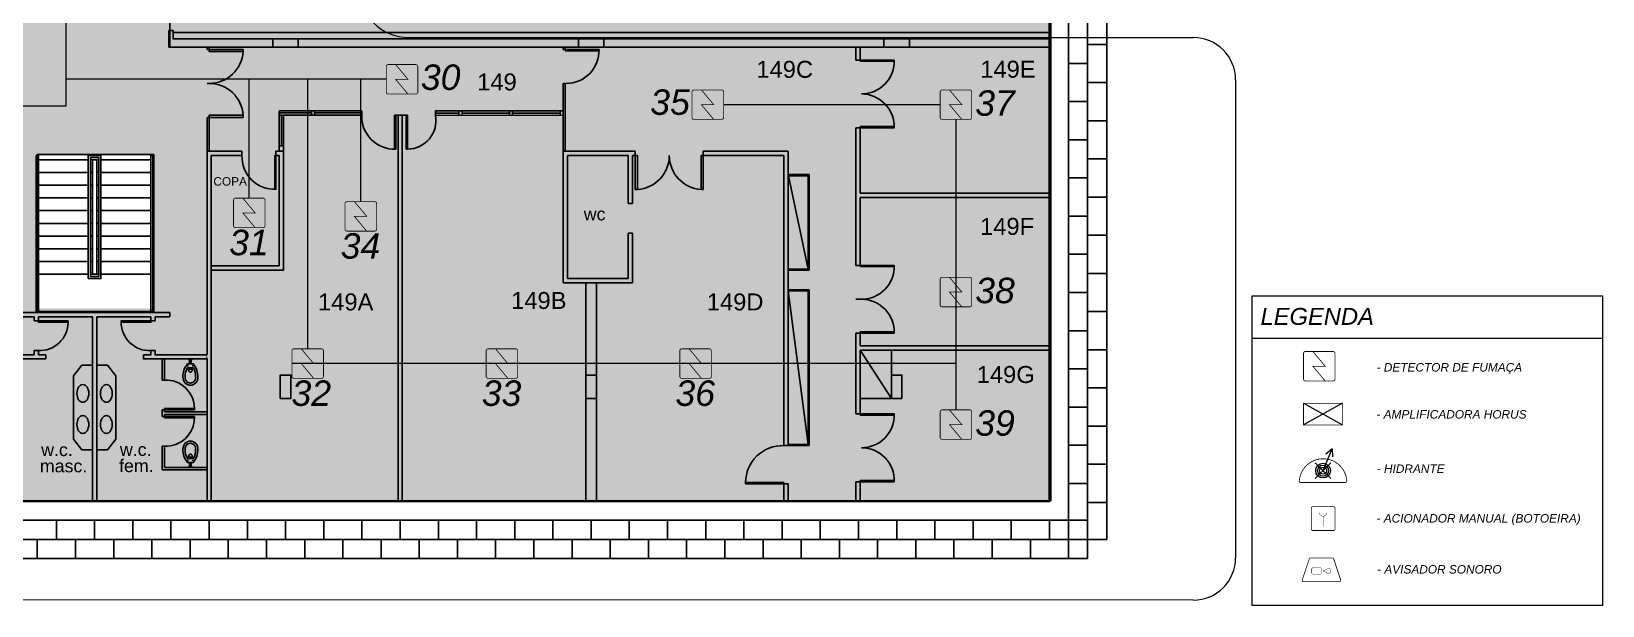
# Model space of a CAD drawing. Header units: metres. Extents: x -331 to 2982, y 362 to 2539.
# Drawn here: x 846.32 to 883.34, y 1550.06 to 1563.6 of the extents above; entities that cross this region are included whole.
import ezdxf
from ezdxf.enums import TextEntityAlignment as Align

# ---------------------------------------------------------------- set-up
doc = ezdxf.new("R2010")
doc.units = ezdxf.units.M
doc.layers.get('0').update_dxf_attribs({"color": 251})
doc.layers.add('_corredores', color=251, linetype='Continuous', plot=False)
doc.layers.add('_salas', color=251, linetype='Continuous', plot=False)
for name, color, linetype in [('ALV', 251, 'Continuous'), ('CX', 251, 'Continuous'), ('Det', 251, 'Continuous'), ('DET. FUMAÇA', 1, 'Continuous'), ('Div', 251, 'Continuous'), ('Est', 251, 'Continuous'), ('Mob', 251, 'Continuous'), ('Pis', 251, 'Continuous'), ('SALAS NOVAS', 7, 'Continuous'), ('Texto_Salas', 251, 'Continuous'), ('vid', 251, 'Continuous'), ('vis', 251, 'Continuous'), ('Zlixo04', 251, 'Continuous')]:
    doc.layers.add(name, color=color, linetype=linetype)
doc.layers.add('EL-PONTOS', color=251, linetype='Continuous', lineweight=30)
doc.styles.add('DESTAQUE', font='arial.ttf', dxfattribs={"height": 0.4})
doc.styles.get("Standard").update_dxf_attribs({"font": 'arial.ttf', "height": 0.3})
doc.styles.add('X3G_ENTITY_1416A8AB', font='arial.ttf', dxfattribs={"height": 0.6})
doc.styles.add('X3G_ENTITY_1416A8B5', font='arial.ttf', dxfattribs={"height": 0.6})
doc.styles.add('X3G_ENTITY_1416A8BF', font='arial.ttf', dxfattribs={"height": 0.6})
doc.styles.add('X3G_ENTITY_1416A8C9', font='arial.ttf', dxfattribs={"height": 0.6})
doc.styles.add('X3G_ENTITY_1416A8D3', font='arial.ttf', dxfattribs={"height": 0.6})
doc.styles.add('X3G_ENTITY_1416A8DD', font='arial.ttf', dxfattribs={"height": 0.6})
doc.styles.add('X3G_ENTITY_1416A8E7', font='arial.ttf', dxfattribs={"height": 0.6})
doc.styles.add('X3G_ENTITY_1416A8F1', font='arial.ttf', dxfattribs={"height": 0.6})
doc.styles.add('X3G_ENTITY_1416A8FB', font='arial.ttf', dxfattribs={"height": 0.6})
doc.styles.add('X3G_ENTITY_1416A905', font='arial.ttf', dxfattribs={"height": 0.6})
doc.styles.add('X3G_ENTITY_1421514A', font='arial.ttf', dxfattribs={"height": 0.2})

# ---------------------------------------------------------------- blocks, each defined once
blk = doc.blocks.new('Detector de fumaça')
at = {"layer": 'DET. FUMAÇA', "linetype": 'Continuous', "lineweight": 15, "const_width": 0.0187}
blk.add_lwpolyline([(774.599, 539.816), (775.249, 539.816, -0.414214), (775.296, 539.769), (775.296, 539.167, -0.414214), (775.249, 539.12), (774.599, 539.12, -0.414214), (774.553, 539.167), (774.553, 539.769, -0.414214)], format="xyb", close=True, dxfattribs=at)
blk.add_lwpolyline([(774.773, 539.816), (775.064, 539.468), (774.773, 539.468), (775.064, 539.12)], dxfattribs=at)
blk = doc.blocks.new('VASO')
at = {"layer": 'Mob'}
for p, q in [((302.351, 172.465), (302.38, 172.465)), ((302.351, 172.383), (302.38, 172.383)), ((302.38, 172.465), (302.38, 172.383)), ((302.411, 172.354), (302.411, 172.494)), ((302.499, 172.354), (302.499, 172.494)), ((302.599, 172.444), (302.499, 172.444)), ((302.599, 172.404), (302.499, 172.404)), ((302.599, 172.444), (302.599, 172.455)), ((302.599, 172.404), (302.599, 172.444)), ((302.599, 172.404), (302.599, 172.393)), ((302.619, 172.464), (302.609, 172.464)), ((302.619, 172.383), (302.609, 172.383)), ((302.619, 172.424), (302.619, 172.464)), ((302.619, 172.424), (302.619, 172.383))]:
    blk.add_line(p, q, dxfattribs=at)
for centre in [(302.453, 172.486), (302.453, 172.362)]:
    blk.add_circle(centre, 0.00707, dxfattribs=at)
for centre, radius, start, end in [((302.178, 172.42), 0.179, 86.6811, 178.7962), ((302.178, 172.42), 0.129, 86.6811, 178.7962), ((302.205, 172.134), 0.464, 50.6979, 92.0637), ((302.205, 172.134), 0.414, 60.1325, 92.0637), ((302.178, 172.427), 0.179, 181.2038, 273.3189), ((302.178, 172.427), 0.129, 181.2038, 273.3189), ((302.205, 172.713), 0.464, 267.9363, 309.3021), ((302.205, 172.713), 0.414, 267.9363, 299.8675), ((302.349, 172.422), 0.043, 86.6811, 178.7962), ((302.349, 172.426), 0.043, 181.2038, 273.3189), ((302.609, 172.455), 0.00935, 90, 180), ((302.609, 172.393), 0.00935, 180, 270)]:
    blk.add_arc(centre, radius, start, end, dxfattribs=at)

msp = doc.modelspace()

# ---------------------------------------------------------------- hatches: boundary and pattern name
at = {"layer": '_corredores', "transparency": 33554508}
h = msp.add_hatch(color=256, dxfattribs=at)
h.dxf.hatch_style = 1
h.paths.add_polyline_path([(849.579, 1608.941), (849.579, 1612.216), (852.229, 1612.216), (852.229, 1614.651), (851.629, 1614.651), (851.629, 1624.564), (870.399, 1624.564), (870.399, 1626.4), (870.209, 1626.4), (870.209, 1626.597), (870.023, 1626.784), (866.324, 1626.785), (866.308, 1626.751), (866.204, 1626.834), (865.442, 1627.594), (864.014, 1627.594), (862.586, 1627.594), (861.776, 1626.785), (861.74, 1626.785), (861.736, 1626.784), (861.723, 1626.783), (861.705, 1626.783), (858.111, 1626.785), (857.764, 1626.438), (857.417, 1626.785), (853.824, 1626.785), (853.808, 1626.751), (853.704, 1626.834), (852.942, 1627.594), (851.514, 1627.594), (849.768, 1627.594), (849.768, 1626.834), (849.628, 1626.834), (849.628, 1629.914), (841.254, 1629.914), (841.254, 1628.074), (840.494, 1628.074), (840.494, 1627.116), (840.776, 1626.834), (840.394, 1626.452), (840.062, 1626.785), (836.454, 1626.785), (836.439, 1626.751), (836.334, 1626.834), (835.573, 1627.594), (834.144, 1627.594), (832.716, 1627.594), (831.906, 1626.785), (831.87, 1626.785), (831.867, 1626.784), (831.853, 1626.783), (831.835, 1626.783), (828.241, 1626.785), (827.894, 1626.438), (827.548, 1626.785), (823.954, 1626.785), (823.938, 1626.751), (823.834, 1626.834), (823.072, 1627.594), (821.644, 1627.594), (820.215, 1627.594), (819.405, 1626.785), (819.37, 1626.785), (819.366, 1626.784), (819.353, 1626.783), (819.335, 1626.783), (815.741, 1626.785), (815.394, 1626.438), (815.047, 1626.785), (811.454, 1626.785), (811.438, 1626.751), (811.334, 1626.834), (810.572, 1627.594), (809.144, 1627.594), (807.715, 1627.594), (806.906, 1626.785), (806.87, 1626.785), (806.866, 1626.784), (806.853, 1626.783), (806.835, 1626.783), (803.241, 1626.785), (802.894, 1626.438), (802.547, 1626.785), (798.954, 1626.785), (798.938, 1626.751), (798.834, 1626.834), (798.072, 1627.594), (796.644, 1627.594), (795.215, 1627.594), (794.406, 1626.785), (794.37, 1626.785), (794.366, 1626.784), (794.353, 1626.783), (794.335, 1626.783), (790.741, 1626.785), (790.394, 1626.438), (790.047, 1626.785), (786.454, 1626.785), (786.438, 1626.751), (786.334, 1626.834), (785.572, 1627.594), (784.144, 1627.594), (782.716, 1627.594), (781.906, 1626.785), (781.87, 1626.785), (781.866, 1626.784), (781.853, 1626.783), (781.835, 1626.783), (778.241, 1626.785), (777.894, 1626.438), (777.547, 1626.785), (773.954, 1626.785), (773.938, 1626.751), (773.834, 1626.834), (773.072, 1627.594), (771.644, 1627.594), (770.216, 1627.594), (769.406, 1626.785), (769.37, 1626.785), (769.367, 1626.784), (769.353, 1626.783), (769.335, 1626.783), (765.635, 1626.784), (765.449, 1626.597), (765.449, 1626.4), (765.259, 1626.4), (765.259, 1624.564), (770.104, 1624.564), (770.104, 1614.651), (770.414, 1614.651), (770.414, 1605.531), (765.029, 1605.531), (765.029, 1610.831), (763.829, 1610.831), (763.829, 1605.531), (755.929, 1605.531), (755.929, 1610.831), (754.829, 1610.831), (754.829, 1605.531), (746.079, 1605.531), (746.079, 1601.916), (748.449, 1601.916), (748.449, 1603.616), (748.049, 1603.616), (748.049, 1603.816), (754.474, 1603.816), (754.474, 1603.616), (754.149, 1603.616), (754.149, 1601.916), (754.474, 1601.916), (754.474, 1601.716), (754.474, 1601.191), (757.974, 1601.191), (757.974, 1603.591), (757.974, 1603.791), (768.029, 1603.791), (768.029, 1603.771), (768.834, 1603.771), (768.834, 1595.811), (768.004, 1595.811), (768.004, 1595.791), (762.364, 1595.791), (762.364, 1590.581), (754.174, 1590.581), (754.174, 1593.066), (752.499, 1593.066), (752.499, 1560.541), (752.299, 1560.541), (752.299, 1561.441), (751.199, 1561.441), (751.199, 1558.116), (752.299, 1558.116), (752.299, 1559.116), (752.499, 1559.116), (752.499, 1557.116), (755.419, 1557.116), (755.419, 1558.966), (753.924, 1558.966), (753.924, 1563.441), (754.189, 1563.441), (754.189, 1587.651), (760.824, 1587.651), (760.824, 1587.741), (768.929, 1587.741), (768.929, 1563.841), (770.329, 1563.841), (770.329, 1587.741), (771.929, 1587.741), (773.029, 1587.741), (775.879, 1587.741), (775.879, 1586.641), (777.179, 1586.641), (777.179, 1587.741), (788.779, 1587.741), (788.779, 1586.641), (790.079, 1586.641), (790.079, 1587.741), (802.329, 1587.741), (804.029, 1587.741), (844.979, 1587.741), (844.979, 1587.916), (845.279, 1587.916), (845.279, 1587.563), (845.279, 1563.241), (806.429, 1563.241), (806.429, 1563.441), (806.629, 1563.441), (806.629, 1565.791), (806.229, 1565.791), (806.229, 1585.191), (806.629, 1585.191), (806.629, 1587.541), (803.039, 1587.541), (803.039, 1576.841), (798.689, 1576.841), (796.094, 1576.841, -0.496898), (794.36, 1575.527), (793.559, 1573.063), (798.509, 1571.449), (798.509, 1560.721), (794.829, 1560.721), (794.829, 1560.541), (794.829, 1557.551), (801.129, 1557.551), (801.129, 1556.451), (802.329, 1556.451), (802.329, 1557.551), (805.229, 1557.551), (805.229, 1556.451), (806.429, 1556.451), (806.429, 1560.691), (845.279, 1560.691), (845.279, 1555.997), (846.404, 1555.997), (846.404, 1556.891), (846.054, 1556.891), (846.054, 1556.991), (846.454, 1556.991), (846.454, 1560.691), (849.204, 1560.691), (849.204, 1556.991), (849.604, 1556.991), (849.604, 1556.891), (849.254, 1556.891), (849.254, 1555.997), (850.479, 1555.997), (850.479, 1563.241), (849.579, 1563.241), (849.579, 1572.291), (849.579, 1575.941), (849.579, 1587.563), (849.579, 1588.141), (849.679, 1588.141), (849.679, 1587.991), (866.719, 1587.991), (870.339, 1587.991), (870.339, 1595.791), (866.429, 1595.791), (866.429, 1595.721), (852.429, 1595.721), (852.429, 1590.391), (849.579, 1590.391)])
h.paths.add_polyline_path([(845.139, 1595.841), (845.279, 1595.841), (845.279, 1590.341), (839.679, 1590.341), (775.879, 1590.341), (773.004, 1590.341), (773.004, 1595.811), (771.774, 1595.811), (771.774, 1603.766), (773.119, 1603.766), (773.119, 1603.821), (845.139, 1603.821)], flags=16)
h.paths.add_polyline_path([(846.026, 1605.531), (845.019, 1605.531), (845.019, 1609.931), (845.029, 1610.831), (843.829, 1610.831), (843.829, 1605.531), (835.029, 1605.531), (835.029, 1610.831), (833.829, 1610.831), (833.829, 1605.531), (825.029, 1605.531), (825.029, 1610.831), (823.829, 1610.831), (823.829, 1605.531), (815.029, 1605.531), (815.029, 1610.831), (813.829, 1610.831), (813.829, 1605.531), (805.029, 1605.531), (805.029, 1610.831), (803.829, 1610.831), (803.829, 1605.531), (795.029, 1605.531), (795.029, 1610.831), (793.829, 1610.831), (793.829, 1605.531), (785.029, 1605.531), (785.029, 1610.831), (783.829, 1610.831), (783.829, 1605.531), (775.029, 1605.531), (775.029, 1610.831), (773.999, 1610.831), (773.999, 1605.531), (773.214, 1605.531), (773.214, 1614.651), (773.144, 1614.651), (773.144, 1620.131), (775.164, 1620.131), (775.164, 1622.051), (773.644, 1622.051), (773.644, 1621.631), (773.184, 1621.631), (773.184, 1624.564), (845.949, 1624.563), (845.949, 1621.631), (845.489, 1621.631), (845.489, 1622.051), (843.989, 1622.051), (843.989, 1621.631), (843.969, 1620.131), (845.949, 1620.131), (845.949, 1614.651), (846.026, 1614.651)], flags=16)
h.paths.add_polyline_path([(865.19, 1593.806, -2.788173), (864.407, 1590.628), (864.569, 1590.706), (864.758, 1590.381), (866.058, 1591.278, -0.450063), (866.35, 1592.463), (865.616, 1593.862), (865.298, 1593.662)], flags=16)
h.paths.add_polyline_path([(845.264, 1626.452), (844.882, 1626.834), (845.264, 1627.216), (845.646, 1626.834)], flags=16)
h.paths.add_polyline_path([(851.514, 1626.452), (851.132, 1626.834), (851.514, 1627.216), (851.896, 1626.834)], flags=16)
h.paths.add_polyline_path([(834.144, 1626.452), (833.762, 1626.834), (834.144, 1627.216), (834.526, 1626.834)], flags=16)
h.paths.add_polyline_path([(864.014, 1626.452), (863.632, 1626.834), (864.014, 1627.216), (864.396, 1626.834)], flags=16)
h.paths.add_polyline_path([(821.644, 1626.452), (821.262, 1626.834), (821.644, 1627.216), (822.026, 1626.834)], flags=16)
h.paths.add_polyline_path([(809.526, 1626.834), (809.144, 1626.452), (808.762, 1626.834), (809.144, 1627.216)], flags=16)
h.paths.add_polyline_path([(797.026, 1626.834), (796.644, 1626.452), (796.262, 1626.834), (796.644, 1627.216)], flags=16)
h.paths.add_polyline_path([(784.526, 1626.834), (784.144, 1626.452), (783.762, 1626.834), (784.144, 1627.216)], flags=16)
h.paths.add_polyline_path([(772.026, 1626.834), (771.644, 1626.452), (771.262, 1626.834), (771.644, 1627.216)], flags=16)
h.paths.add_polyline_path([(767.575, 1593.944), (767.428, 1593.841), (767.223, 1594.085), (766.329, 1593.191, -0.414214), (766.329, 1592.392), (767.223, 1591.497), (767.428, 1591.741), (767.575, 1591.638, -3.171595)], flags=16)
at = {"layer": '_salas', "transparency": 33554559}
h = msp.add_hatch(color=256, dxfattribs=at)
h.dxf.hatch_style = 1
h.paths.add_polyline_path([(870.318, 1588.071), (866.698, 1588.071), (849.658, 1588.071), (849.658, 1588.221), (849.558, 1588.221), (849.558, 1587.643), (849.558, 1576.021), (849.558, 1572.371), (849.558, 1563.321), (850.458, 1563.321), (850.458, 1556.077), (849.233, 1556.077), (849.233, 1556.971), (849.583, 1556.971), (849.583, 1557.071), (849.183, 1557.071), (846.433, 1557.071), (846.033, 1557.071), (846.033, 1556.971), (846.383, 1556.971), (846.383, 1556.077), (845.258, 1556.077), (845.258, 1560.771), (818.108, 1560.771), (818.108, 1560.671), (818.108, 1552.611), (870.318, 1552.611)])
h = msp.add_hatch(color=256, dxfattribs=at)
h.dxf.hatch_style = 1
h.paths.add_polyline_path([(870.339, 1587.991), (866.719, 1587.991), (849.679, 1587.991), (849.679, 1588.141), (849.579, 1588.141), (849.579, 1587.563), (849.579, 1575.941), (849.579, 1572.291), (849.579, 1563.241), (850.479, 1563.241), (850.479, 1555.997), (849.254, 1555.997), (849.254, 1556.891), (849.604, 1556.891), (849.604, 1556.991), (849.204, 1556.991), (846.454, 1556.991), (846.054, 1556.991), (846.054, 1556.891), (846.404, 1556.891), (846.404, 1555.997), (845.279, 1555.997), (845.279, 1560.691), (818.129, 1560.691), (818.129, 1560.591), (818.129, 1552.531), (870.339, 1552.531)])
at = {"layer": 'ALV'}
h = msp.add_hatch(dxfattribs=at)
h.set_pattern_fill('ANSI31', color=251, scale=0.3, style=0)
h.set_pattern_definition([(45, (583.793965, 1477.03542), (-0.0265165043, 0.0265165043), [])])
h.paths.add_polyline_path([(850.459, 1555.951), (850.439, 1555.951), (850.439, 1555.897), (850.459, 1555.897)])

# ---------------------------------------------------------------- linework, layer by layer
at = {"lineweight": 0}
msp.add_line((849.579, 1572.291), (849.579, 1563.241), dxfattribs=at)
at = {"color": 251}
msp.add_line((849.579, 1572.291), (849.579, 1563.241), dxfattribs=at)
at = {"color": 1, "lineweight": 0, "true_color": 0xe60000}
for p, q in [((876.756, 1553.242), (876.969, 1553.759)), ((876.969, 1553.759), (876.825, 1553.627)), ((876.969, 1553.759), (876.978, 1553.565)), ((876.572, 1553.426), (876.941, 1553.058)), ((876.941, 1553.426), (876.572, 1553.058))]:
    msp.add_line(p, q, dxfattribs=at)
at = {"lineweight": 0}
msp.add_lwpolyline([(870.339, 1587.991), (870.339, 1552.531), (818.129, 1552.531)], dxfattribs=at)
at = {"color": 251}
msp.add_lwpolyline([(870.339, 1587.991), (870.339, 1552.531), (818.129, 1552.531)], dxfattribs=at)
at = {"lineweight": 0}
msp.add_lwpolyline([(849.204, 1560.691), (846.454, 1560.691), (846.454, 1556.991), (849.204, 1556.991)], close=True, dxfattribs=at)
at = {"color": 251}
msp.add_lwpolyline([(849.204, 1560.691), (846.454, 1560.691), (846.454, 1556.991), (849.204, 1556.991)], close=True, dxfattribs=at)
at = {"color": 1, "lineweight": 0, "true_color": 0xe60000, "const_width": 0.0187}
for points in [[(876.234, 1552.961), (877.279, 1552.961, 0.435311), (877.316, 1553.001, 0.930949), (876.197, 1553.001, 0.435311)], [(876.515, 1552.392), (877.001, 1552.392, -0.414214), (877.039, 1552.354), (877.039, 1551.868, -0.414214), (877.001, 1551.831), (876.515, 1551.831, -0.414214), (876.478, 1551.868), (876.478, 1552.354, -0.414214)], [(876.303, 1550.623), (877.134, 1550.623, 0.511918), (877.17, 1550.672), (877.008, 1551.158, 0.322823), (876.972, 1551.184), (876.465, 1551.184, 0.322823), (876.43, 1551.158), (876.268, 1550.672, 0.511918)]]:
    msp.add_lwpolyline(points, format="xyb", close=True, dxfattribs=at)
at = {"color": 1, "lineweight": 0, "true_color": 0xe60000, "const_width": 0.00935}
for points in [[(876.67, 1552.253), (876.673, 1552.233), (876.679, 1552.213), (876.687, 1552.202), (876.702, 1552.185), (876.711, 1552.179), (876.724, 1552.171), (876.737, 1552.167), (876.754, 1552.165), (876.763, 1552.165), (876.774, 1552.167), (876.794, 1552.173), (876.81, 1552.182), (876.824, 1552.194), (876.835, 1552.21), (876.842, 1552.226), (876.845, 1552.239), (876.846, 1552.247), (876.846, 1552.253)], [(876.758, 1551.928), (876.758, 1552.165)]]:
    msp.add_lwpolyline(points, dxfattribs=at)
for points in [[(876.524, 1550.963), (876.692, 1550.963), (876.73, 1550.925), (876.73, 1550.828), (876.692, 1550.791), (876.524, 1550.791), (876.487, 1550.828), (876.487, 1550.925)], [(876.926, 1550.828), (876.926, 1550.925), (876.893, 1550.945), (876.759, 1550.877), (876.893, 1550.808)]]:
    msp.add_lwpolyline(points, close=True, dxfattribs=at)
at = {"color": 1, "lineweight": 0, "true_color": 0xe60000}
for radius in [0.172, 0.129, 0.0841]:
    msp.add_circle((876.756, 1553.242), radius, dxfattribs=at)
at = {"layer": 'ALV', "color": 251}
for p, q in [((849.659, 1563.571), (870.299, 1563.571)), ((849.559, 1563.221), (870.299, 1563.221)), ((849.659, 1563.421), (870.299, 1563.421)), ((865.749, 1563.221), (865.749, 1562.921)), ((865.849, 1563.221), (865.849, 1562.921)), ((870.299, 1563.421), (867.009, 1563.421)), ((867.009, 1563.221), (870.299, 1563.221)), ((865.849, 1562.921), (865.749, 1562.921)), ((854.959, 1561.621), (854.959, 1552.531)), ((855.059, 1561.621), (855.059, 1552.531)), ((865.749, 1561.321), (865.849, 1561.321)), ((865.749, 1561.321), (865.749, 1558.081)), ((865.849, 1561.321), (865.849, 1559.781)), ((850.459, 1560.771), (850.459, 1555.971)), ((850.459, 1560.771), (851.282, 1560.771)), ((850.459, 1560.771), (850.459, 1555.971)), ((850.559, 1560.671), (850.559, 1552.531)), ((850.559, 1552.531), (850.559, 1560.671)), ((850.559, 1560.671), (851.282, 1560.671)), ((851.282, 1560.671), (851.282, 1560.771)), ((852.259, 1560.671), (852.259, 1560.771)), ((858.849, 1557.671), (858.849, 1560.771)), ((858.849, 1560.771), (860.549, 1560.771)), ((858.949, 1557.771), (858.949, 1560.671)), ((858.949, 1560.671), (860.384, 1560.671)), ((860.384, 1560.671), (860.384, 1559.541)), ((860.484, 1560.671), (860.484, 1559.541)), ((860.484, 1560.671), (860.549, 1560.671)), ((860.549, 1560.771), (860.549, 1560.671)), ((860.549, 1560.671), (860.599, 1560.671)), ((862.152, 1560.671), (862.102, 1560.671)), ((862.149, 1560.671), (862.149, 1560.771)), ((862.149, 1560.771), (864.149, 1560.771)), ((862.149, 1560.671), (864.049, 1560.671)), ((864.049, 1560.671), (864.049, 1553.831)), ((864.149, 1560.771), (864.149, 1553.831)), ((870.299, 1559.781), (865.849, 1559.781)), ((860.384, 1559.541), (860.484, 1559.541)), ((870.299, 1559.681), (865.849, 1559.681)), ((865.849, 1559.681), (865.849, 1558.081)), ((860.384, 1558.841), (860.484, 1558.841)), ((860.384, 1558.841), (860.384, 1557.771)), ((860.484, 1558.841), (860.484, 1557.671)), ((865.749, 1558.081), (865.849, 1558.081)), ((858.849, 1557.671), (860.484, 1557.671)), ((858.949, 1557.771), (860.384, 1557.771)), ((859.384, 1557.671), (859.384, 1552.531)), ((859.634, 1557.671), (859.634, 1552.531)), ((846.034, 1556.971), (849.584, 1556.971)), ((846.384, 1556.871), (846.034, 1556.871)), ((846.034, 1556.871), (846.384, 1556.871)), ((846.384, 1556.771), (846.384, 1556.871)), ((846.384, 1556.871), (846.384, 1556.771)), ((847.759, 1556.871), (846.484, 1556.871)), ((846.484, 1556.871), (846.484, 1556.771)), ((846.484, 1556.771), (846.484, 1556.871)), ((846.484, 1556.871), (847.759, 1556.871)), ((847.759, 1556.871), (847.759, 1552.531)), ((847.759, 1556.871), (847.759, 1552.531)), ((847.859, 1556.871), (847.859, 1552.531)), ((849.134, 1556.871), (847.859, 1556.871)), ((847.859, 1552.531), (847.859, 1556.871)), ((847.859, 1556.871), (849.134, 1556.871)), ((849.134, 1556.871), (849.134, 1556.771)), ((849.134, 1556.871), (849.134, 1556.771)), ((849.234, 1556.871), (849.584, 1556.871)), ((849.234, 1556.771), (849.234, 1556.871)), ((849.234, 1556.771), (849.234, 1556.871)), ((849.234, 1556.871), (849.584, 1556.871)), ((849.584, 1556.971), (849.584, 1556.871)), ((849.584, 1556.871), (849.584, 1556.971)), ((846.484, 1556.771), (846.384, 1556.771)), ((846.384, 1556.771), (846.484, 1556.771)), ((849.134, 1556.771), (849.234, 1556.771)), ((849.134, 1556.771), (849.234, 1556.771)), ((865.849, 1556.481), (865.749, 1556.481)), ((865.749, 1556.481), (865.749, 1554.581)), ((865.849, 1556.481), (865.849, 1556.181)), ((846.384, 1556.071), (846.384, 1555.971)), ((846.484, 1556.071), (846.384, 1556.071)), ((846.484, 1556.071), (846.384, 1556.071)), ((846.384, 1556.071), (846.384, 1555.971)), ((846.484, 1555.971), (846.484, 1556.071)), ((846.484, 1555.971), (846.484, 1556.071)), ((849.134, 1556.071), (849.234, 1556.071)), ((849.134, 1555.971), (849.134, 1556.071)), ((849.234, 1556.071), (849.234, 1555.971)), ((870.299, 1556.181), (865.849, 1556.181)), ((870.299, 1556.081), (865.849, 1556.081)), ((865.849, 1556.081), (865.849, 1554.581)), ((845.259, 1555.971), (846.384, 1555.971)), ((846.384, 1555.971), (845.259, 1555.971)), ((845.259, 1555.877), (846.659, 1555.877)), ((845.259, 1555.877), (846.659, 1555.877)), ((846.659, 1555.971), (846.484, 1555.971)), ((846.659, 1555.971), (846.484, 1555.971)), ((846.659, 1555.877), (846.659, 1555.971)), ((846.659, 1555.877), (846.659, 1555.971)), ((848.959, 1555.971), (849.134, 1555.971)), ((848.959, 1555.877), (848.959, 1555.971)), ((850.459, 1555.877), (848.959, 1555.877)), ((849.234, 1555.971), (850.459, 1555.971)), ((850.459, 1555.877), (850.459, 1552.531)), ((850.459, 1555.877), (850.459, 1552.531)), ((865.749, 1554.581), (865.849, 1554.581)), ((864.049, 1553.831), (864.149, 1553.831)), ((864.149, 1552.931), (864.049, 1552.931)), ((864.049, 1552.931), (864.049, 1552.531)), ((864.149, 1552.931), (864.149, 1552.531)), ((865.849, 1552.981), (865.749, 1552.981)), ((865.749, 1552.981), (865.749, 1552.531)), ((865.849, 1552.981), (865.849, 1552.531))]:
    msp.add_line(p, q, dxfattribs=at)
for points in [[(852.009, 1563.421), (849.659, 1563.421), (849.659, 1563.621), (849.559, 1563.621), (849.559, 1563.221), (852.009, 1563.221)], [(859.209, 1563.421), (852.609, 1563.421), (852.609, 1563.221), (859.209, 1563.221)], [(866.409, 1563.421), (859.809, 1563.421), (859.809, 1563.221), (866.409, 1563.221)]]:
    msp.add_lwpolyline(points, close=True, dxfattribs=at)
msp.add_lwpolyline([(850.459, 1555.971), (850.459, 1555.971), (849.234, 1555.971), (849.234, 1556.071), (849.134, 1556.071), (849.134, 1555.971), (848.959, 1555.971), (848.959, 1555.877), (850.459, 1555.877), (850.459, 1555.877)], dxfattribs=at)
for p in [(857.589, 1561.691), (857.589, 1561.691), (857.589, 1561.691), (854.904, 1561.595), (854.874, 1560.825)]:
    msp.add_point(p, dxfattribs=at)
at = {"layer": 'CX', "color": 251, "ltscale": 0.8}
for p, q in [((850.459, 1563.221), (850.559, 1563.221)), ((850.459, 1563.171), (850.459, 1563.221)), ((850.459, 1563.221), (850.559, 1563.221)), ((850.459, 1563.171), (850.509, 1563.171)), ((850.509, 1563.171), (850.509, 1563.221)), ((850.509, 1563.121), (850.509, 1563.171)), ((850.509, 1563.171), (851.309, 1563.171)), ((850.509, 1563.121), (851.309, 1563.121)), ((851.309, 1563.121), (851.309, 1563.171)), ((850.459, 1562.37), (850.509, 1562.37)), ((850.509, 1561.618), (850.509, 1561.568)), ((850.509, 1561.618), (851.309, 1561.618)), ((851.309, 1561.618), (851.309, 1561.568)), ((850.459, 1560.771), (850.459, 1561.568)), ((850.459, 1561.568), (850.509, 1561.568)), ((850.509, 1560.771), (850.509, 1561.568)), ((850.509, 1561.568), (851.309, 1561.568)), ((865.908, 1557.281), (865.749, 1557.281))]:
    msp.add_line(p, q, dxfattribs=at)
at = {"layer": 'CX', "color": 251, "ltscale": 8}
for p, q in [((852.159, 1560.771), (852.159, 1561.721)), ((852.259, 1560.771), (852.259, 1561.621)), ((852.159, 1560.897), (852.259, 1560.897)), ((852.082, 1560.671), (852.082, 1560.771)), ((852.159, 1560.771), (852.082, 1560.771)), ((852.082, 1560.671), (852.082, 1560.671)), ((852.159, 1560.671), (852.082, 1560.671)), ((852.159, 1559.921), (852.159, 1560.671)), ((852.259, 1560.671), (852.259, 1560.771)), ((852.259, 1559.921), (852.259, 1560.671))]:
    msp.add_line(p, q, dxfattribs=at)
for points in [[(858.894, 1563.141), (858.894, 1563.171), (859.694, 1563.171), (859.694, 1563.141)], [(865.849, 1562.891), (865.849, 1562.921), (866.649, 1562.921), (866.649, 1562.891)], [(854.874, 1561.621), (854.904, 1561.621), (854.904, 1560.821), (854.874, 1560.821)], [(855.151, 1561.621), (855.181, 1561.621), (855.181, 1560.821), (855.151, 1560.821)], [(865.849, 1561.351), (865.849, 1561.321), (866.649, 1561.321), (866.649, 1561.351)], [(852.052, 1560.671), (852.082, 1560.671), (852.082, 1559.875), (852.052, 1559.875)], [(865.849, 1558.051), (865.849, 1558.081), (866.649, 1558.081), (866.649, 1558.051)], [(846.484, 1556.771), (846.484, 1556.741), (847.184, 1556.741), (847.184, 1556.771)], [(849.134, 1556.771), (849.134, 1556.741), (848.434, 1556.741), (848.434, 1556.771)], [(865.849, 1556.511), (865.849, 1556.481), (866.649, 1556.481), (866.649, 1556.511)], [(849.459, 1554.677), (849.459, 1554.707), (850.159, 1554.707), (850.159, 1554.677)], [(865.849, 1554.552), (865.849, 1554.582), (866.649, 1554.582), (866.649, 1554.552)], [(849.459, 1554.517), (849.459, 1554.487), (850.159, 1554.487), (850.159, 1554.517)], [(864.049, 1552.931), (864.049, 1552.961), (863.149, 1552.961), (863.149, 1552.931)], [(865.849, 1553.011), (865.849, 1552.981), (866.649, 1552.981), (866.649, 1553.011)]]:
    msp.add_lwpolyline(points, close=True, dxfattribs=at)
msp.add_lwpolyline([(855.181, 1561.521), (855.181, 1560.821), (855.151, 1560.821), (855.151, 1561.521)], dxfattribs=at)
at = {"layer": 'CX', "color": 251, "ltscale": 0.8}
for centre, start, end in [((850.509, 1563.171), 270, 356.4237), ((850.509, 1561.568), 3.5763, 90), ((860.549, 1560.671), 273.5763, 0), ((862.152, 1560.671), 180, 266.4237)]:
    msp.add_arc(centre, 0.802, start, end, dxfattribs=at)
at = {"layer": 'CX', "color": 251, "ltscale": 8}
for centre, radius, start, end in [((858.924, 1563.142), 0.771, 270, 2.1894), ((865.879, 1562.892), 0.771, 270, 2.1894), ((865.879, 1561.35), 0.771, 357.8106, 90), ((854.874, 1561.591), 0.771, 177.7688, 272.1894), ((855.181, 1561.492), 0.671, 270, 10.5965), ((852.052, 1560.645), 0.771, 178.0521, 272.1894), ((865.879, 1558.052), 0.771, 270, 2.1894), ((865.879, 1556.51), 0.771, 357.8106, 90), ((846.513, 1556.741), 0.671, 267.4911, 0), ((849.105, 1556.741), 0.671, 180, 272.5089), ((849.488, 1554.707), 0.671, 0, 92.5089), ((865.879, 1554.552), 0.771, 270, 2.1894), ((849.488, 1554.487), 0.671, 267.4911, 0), ((864.02, 1552.961), 0.871, 88.058, 180), ((865.879, 1553.011), 0.771, 357.8106, 90)]:
    msp.add_arc(centre, radius, start, end, dxfattribs=at)
at = {"layer": 'Det', "color": 251}
for p, q in [((870.759, 1595.771), (870.759, 1552.071)), ((871.209, 1595.771), (871.209, 1551.621)), ((871.659, 1595.771), (871.659, 1551.621)), ((870.759, 1563.291), (870.759, 1563.291)), ((871.209, 1563.291), (871.659, 1563.291)), ((870.759, 1562.841), (871.209, 1562.841)), ((870.759, 1562.391), (870.759, 1562.391)), ((871.209, 1562.391), (871.659, 1562.391)), ((870.759, 1561.941), (871.209, 1561.941)), ((870.759, 1561.491), (870.759, 1561.491)), ((871.209, 1561.491), (871.659, 1561.491)), ((870.759, 1561.041), (871.209, 1561.041)), ((870.759, 1560.591), (870.759, 1560.591)), ((871.209, 1560.591), (871.659, 1560.591)), ((870.759, 1560.141), (871.209, 1560.141)), ((870.759, 1559.691), (870.759, 1559.691)), ((871.209, 1559.691), (871.659, 1559.691)), ((870.759, 1559.241), (871.209, 1559.241)), ((870.759, 1558.791), (870.759, 1558.791)), ((871.209, 1558.791), (871.659, 1558.791)), ((870.759, 1558.341), (871.209, 1558.341)), ((870.759, 1557.891), (870.759, 1557.891)), ((871.209, 1557.891), (871.659, 1557.891)), ((870.759, 1557.441), (871.209, 1557.441)), ((870.759, 1556.991), (870.759, 1556.991)), ((871.209, 1556.991), (871.659, 1556.991)), ((870.759, 1556.541), (871.209, 1556.541)), ((870.759, 1556.091), (870.759, 1556.091)), ((871.209, 1556.091), (871.659, 1556.091)), ((870.759, 1555.641), (871.209, 1555.641)), ((870.759, 1555.191), (870.759, 1555.191)), ((871.209, 1555.191), (871.659, 1555.191)), ((870.759, 1554.741), (871.209, 1554.741)), ((870.759, 1554.291), (870.759, 1554.291)), ((871.209, 1554.291), (871.659, 1554.291)), ((870.759, 1553.841), (871.209, 1553.841)), ((870.759, 1553.391), (870.759, 1553.391)), ((871.209, 1553.391), (871.659, 1553.391)), ((870.759, 1552.941), (871.209, 1552.941)), ((870.759, 1552.491), (870.759, 1552.491)), ((871.209, 1552.491), (871.659, 1552.491)), ((870.759, 1552.071), (794.809, 1552.071)), ((846.459, 1552.071), (846.459, 1552.071)), ((846.909, 1551.621), (846.909, 1552.071)), ((847.359, 1552.071), (847.359, 1552.071)), ((847.809, 1551.621), (847.809, 1552.071)), ((848.259, 1552.071), (848.259, 1552.071)), ((848.709, 1551.621), (848.709, 1552.071)), ((849.159, 1552.071), (849.159, 1552.071)), ((849.609, 1551.621), (849.609, 1552.071)), ((850.059, 1552.071), (850.059, 1552.071)), ((850.509, 1551.621), (850.509, 1552.071)), ((850.959, 1552.071), (850.959, 1552.071)), ((851.409, 1551.621), (851.409, 1552.071)), ((851.859, 1552.071), (851.859, 1552.071)), ((852.309, 1551.621), (852.309, 1552.071)), ((852.759, 1552.071), (852.759, 1552.071)), ((853.209, 1551.621), (853.209, 1552.071)), ((853.659, 1552.071), (853.659, 1552.071)), ((854.109, 1551.621), (854.109, 1552.071)), ((854.559, 1552.071), (854.559, 1552.071)), ((855.009, 1551.621), (855.009, 1552.071)), ((855.459, 1552.071), (855.459, 1552.071)), ((855.909, 1551.621), (855.909, 1552.071)), ((856.359, 1552.071), (856.359, 1552.071)), ((856.809, 1551.621), (856.809, 1552.071)), ((857.259, 1552.071), (857.259, 1552.071)), ((857.709, 1551.621), (857.709, 1552.071)), ((858.159, 1552.071), (858.159, 1552.071)), ((858.609, 1551.621), (858.609, 1552.071)), ((859.059, 1552.071), (859.059, 1552.071)), ((859.509, 1551.621), (859.509, 1552.071)), ((859.959, 1552.071), (859.959, 1552.071)), ((860.409, 1551.621), (860.409, 1552.071)), ((860.859, 1552.071), (860.859, 1552.071)), ((861.309, 1551.621), (861.309, 1552.071)), ((861.759, 1552.071), (861.759, 1552.071)), ((862.209, 1551.621), (862.209, 1552.071)), ((862.659, 1552.071), (862.659, 1552.071)), ((863.109, 1551.621), (863.109, 1552.071)), ((863.559, 1552.071), (863.559, 1552.071)), ((864.009, 1551.621), (864.009, 1552.071)), ((864.459, 1552.071), (864.459, 1552.071)), ((864.909, 1551.621), (864.909, 1552.071)), ((865.359, 1552.071), (865.359, 1552.071)), ((865.809, 1551.621), (865.809, 1552.071)), ((866.259, 1552.071), (866.259, 1552.071)), ((866.709, 1551.621), (866.709, 1552.071)), ((867.159, 1552.071), (867.159, 1552.071)), ((867.609, 1551.621), (867.609, 1552.071)), ((868.059, 1552.071), (868.059, 1552.071)), ((868.509, 1551.621), (868.509, 1552.071)), ((868.959, 1552.071), (868.959, 1552.071)), ((869.409, 1551.621), (869.409, 1552.071)), ((869.859, 1552.071), (869.859, 1552.071)), ((870.309, 1551.621), (870.309, 1552.071)), ((870.759, 1552.071), (870.759, 1551.621)), ((870.759, 1552.071), (871.209, 1552.071)), ((870.759, 1551.621), (794.809, 1551.621)), ((846.459, 1551.171), (846.459, 1551.621)), ((847.359, 1551.171), (847.359, 1551.621)), ((848.259, 1551.171), (848.259, 1551.621)), ((849.159, 1551.171), (849.159, 1551.621)), ((850.059, 1551.171), (850.059, 1551.621)), ((850.959, 1551.171), (850.959, 1551.621)), ((851.859, 1551.171), (851.859, 1551.621)), ((852.759, 1551.171), (852.759, 1551.621)), ((853.659, 1551.171), (853.659, 1551.621)), ((854.559, 1551.171), (854.559, 1551.621)), ((855.459, 1551.171), (855.459, 1551.621)), ((856.359, 1551.171), (856.359, 1551.621)), ((857.259, 1551.171), (857.259, 1551.621)), ((858.159, 1551.171), (858.159, 1551.621)), ((859.059, 1551.171), (859.059, 1551.621)), ((859.959, 1551.171), (859.959, 1551.621)), ((860.859, 1551.171), (860.859, 1551.621)), ((861.759, 1551.171), (861.759, 1551.621)), ((862.659, 1551.171), (862.659, 1551.621)), ((863.559, 1551.171), (863.559, 1551.621)), ((864.459, 1551.171), (864.459, 1551.621)), ((865.359, 1551.171), (865.359, 1551.621)), ((866.259, 1551.171), (866.259, 1551.621)), ((867.159, 1551.171), (867.159, 1551.621)), ((868.059, 1551.171), (868.059, 1551.621)), ((868.959, 1551.171), (868.959, 1551.621)), ((869.859, 1551.171), (869.859, 1551.621)), ((870.759, 1551.171), (870.759, 1551.621)), ((871.209, 1551.621), (870.759, 1551.621)), ((871.209, 1551.171), (871.209, 1551.621)), ((871.209, 1551.621), (871.659, 1551.621)), ((870.759, 1551.591), (870.759, 1551.591)), ((871.209, 1551.171), (794.809, 1551.171))]:
    msp.add_line(p, q, dxfattribs=at)
at = {"layer": 'Div', "color": 150, "linetype": 'Continuous', "lineweight": 0}
for p, q in [((847.128, 1593.416), (847.128, 1561.831)), ((854.682, 1562.467), (847.128, 1562.467)), ((851.454, 1559.664), (851.454, 1562.467)), ((852.83, 1556.113), (852.83, 1562.467)), ((854.082, 1559.583), (854.082, 1562.467)), ((847.128, 1561.831), (795.995, 1561.831)), ((867.732, 1561.869), (862.629, 1561.869)), ((868.104, 1561.521), (868.104, 1554.674)), ((868.104, 1555.765), (852.459, 1555.765))]:
    msp.add_line(p, q, dxfattribs=at)
at = {"layer": 'Div', "color": 230, "linetype": 'Continuous', "lineweight": 0}
for p, q in [((855.219, 1563.452), (873.696, 1563.452)), ((873.696, 1563.452), (873.696, 1563.452)), ((874.696, 1562.452), (874.696, 1551.189)), ((873.696, 1550.189), (776.803, 1550.208))]:
    msp.add_line(p, q, dxfattribs=at)
at = {"layer": 'Div', "lineweight": 0, "ltscale": 0.8}
for p, q in [((858.85, 1563.171), (858.85, 1563.221)), ((858.894, 1563.171), (858.894, 1563.221)), ((858.849, 1561.721), (858.85, 1562.37)), ((858.85, 1562.37), (858.9, 1562.37)), ((858.894, 1562.37), (858.894, 1562.37)), ((858.9, 1562.37), (858.9, 1560.771)), ((852.159, 1561.721), (854.104, 1561.721)), ((852.16, 1561.674), (852.921, 1561.674)), ((852.162, 1561.621), (854.104, 1561.621)), ((852.214, 1560.897), (852.213, 1561.621)), ((852.921, 1561.724), (852.921, 1561.624)), ((852.984, 1561.621), (854.104, 1561.621)), ((852.988, 1561.724), (852.988, 1561.619)), ((852.988, 1561.674), (854.108, 1561.674)), ((854.104, 1561.621), (854.104, 1561.721)), ((854.108, 1561.724), (854.108, 1561.624)), ((854.874, 1561.621), (855.181, 1561.621)), ((855.84, 1561.721), (858.849, 1561.721)), ((855.84, 1561.615), (855.84, 1561.721)), ((855.84, 1561.671), (856.388, 1561.671)), ((855.84, 1561.615), (858.849, 1561.621)), ((856.388, 1561.721), (856.388, 1561.621)), ((856.469, 1561.721), (856.469, 1561.616)), ((856.469, 1561.671), (857.589, 1561.671)), ((857.589, 1561.721), (857.589, 1561.621)), ((857.659, 1561.721), (857.659, 1561.621)), ((857.659, 1561.671), (858.779, 1561.671)), ((858.779, 1561.721), (858.779, 1561.621)), ((858.849, 1561.721), (858.849, 1561.621)), ((858.849, 1560.771), (858.849, 1561.621)), ((852.159, 1560.771), (852.259, 1560.771)), ((860.549, 1560.671), (860.549, 1559.871)), ((860.599, 1560.671), (860.599, 1559.871)), ((862.102, 1560.671), (862.102, 1559.871)), ((862.152, 1560.671), (862.152, 1559.871)), ((852.159, 1559.921), (852.159, 1558.071)), ((852.259, 1559.921), (852.259, 1557.971)), ((860.549, 1559.871), (860.599, 1559.871)), ((862.152, 1559.871), (862.102, 1559.871)), ((852.159, 1558.071), (850.559, 1558.071)), ((852.259, 1557.971), (850.559, 1557.971)), ((849.399, 1555.377), (849.459, 1555.377)), ((849.399, 1554.677), (849.459, 1554.677)), ((849.459, 1554.627), (850.459, 1554.627)), ((849.399, 1554.517), (849.459, 1554.517)), ((849.459, 1554.567), (850.459, 1554.567)), ((849.399, 1553.817), (849.459, 1553.817)), ((849.459, 1553.317), (850.459, 1553.317)), ((849.519, 1553.317), (850.459, 1553.317))]:
    msp.add_line(p, q, dxfattribs=at)
at = {"layer": 'Div', "color": 251, "ltscale": 0.8}
for p, q in [((858.85, 1563.171), (858.85, 1563.221)), ((858.894, 1563.171), (858.894, 1563.221)), ((858.849, 1561.721), (858.85, 1562.37)), ((858.85, 1562.37), (858.9, 1562.37)), ((858.894, 1562.37), (858.894, 1562.37)), ((858.9, 1562.37), (858.9, 1560.771)), ((852.159, 1561.721), (854.104, 1561.721)), ((852.16, 1561.674), (852.921, 1561.674)), ((852.162, 1561.621), (854.104, 1561.621)), ((852.214, 1560.897), (852.213, 1561.621)), ((852.921, 1561.724), (852.921, 1561.624)), ((852.984, 1561.621), (854.104, 1561.621)), ((852.988, 1561.724), (852.988, 1561.619)), ((852.988, 1561.674), (854.108, 1561.674)), ((854.104, 1561.621), (854.104, 1561.721)), ((854.108, 1561.724), (854.108, 1561.624)), ((854.874, 1561.621), (855.181, 1561.621)), ((855.84, 1561.721), (858.849, 1561.721)), ((855.84, 1561.615), (855.84, 1561.721)), ((855.84, 1561.671), (856.388, 1561.671)), ((855.84, 1561.615), (858.849, 1561.621)), ((856.388, 1561.721), (856.388, 1561.621)), ((856.469, 1561.721), (856.469, 1561.616)), ((856.469, 1561.671), (857.589, 1561.671)), ((857.589, 1561.721), (857.589, 1561.621)), ((857.659, 1561.721), (857.659, 1561.621)), ((857.659, 1561.671), (858.779, 1561.671)), ((858.779, 1561.721), (858.779, 1561.621)), ((858.849, 1561.721), (858.849, 1561.621)), ((858.849, 1560.771), (858.849, 1561.621)), ((852.159, 1560.771), (852.259, 1560.771)), ((860.549, 1560.671), (860.549, 1559.871)), ((860.599, 1560.671), (860.599, 1559.871)), ((862.102, 1560.671), (862.102, 1559.871)), ((862.152, 1560.671), (862.152, 1559.871)), ((852.159, 1559.921), (852.159, 1558.071)), ((852.259, 1559.921), (852.259, 1557.971)), ((860.549, 1559.871), (860.599, 1559.871)), ((862.152, 1559.871), (862.102, 1559.871)), ((852.159, 1558.071), (850.559, 1558.071)), ((852.259, 1557.971), (850.559, 1557.971)), ((849.399, 1555.377), (849.459, 1555.377)), ((849.399, 1554.677), (849.459, 1554.677)), ((849.459, 1554.627), (850.459, 1554.627)), ((849.399, 1554.517), (849.459, 1554.517)), ((849.459, 1554.567), (850.459, 1554.567)), ((849.399, 1553.817), (849.459, 1553.817)), ((849.459, 1553.317), (850.459, 1553.317)), ((849.519, 1553.317), (850.459, 1553.317))]:
    msp.add_line(p, q, dxfattribs=at)
at = {"layer": 'Div', "lineweight": 0}
for p, q in [((858.85, 1563.171), (858.894, 1563.171)), ((849.399, 1555.877), (849.399, 1555.377)), ((849.459, 1555.877), (849.459, 1555.377)), ((849.399, 1554.677), (849.399, 1554.517)), ((849.459, 1554.677), (849.459, 1554.627)), ((849.459, 1554.567), (849.459, 1554.517)), ((849.399, 1553.817), (849.399, 1553.257)), ((849.459, 1553.817), (849.459, 1553.317)), ((849.399, 1553.257), (850.459, 1553.257)), ((849.519, 1553.317), (850.459, 1553.317))]:
    msp.add_line(p, q, dxfattribs=at)
at = {"layer": 'Div', "color": 251}
for p, q in [((858.85, 1563.171), (858.894, 1563.171)), ((849.399, 1555.877), (849.399, 1555.377)), ((849.459, 1555.877), (849.459, 1555.377)), ((849.399, 1554.677), (849.399, 1554.517)), ((849.459, 1554.677), (849.459, 1554.627)), ((849.459, 1554.567), (849.459, 1554.517)), ((849.399, 1553.817), (849.399, 1553.257)), ((849.459, 1553.817), (849.459, 1553.317)), ((849.399, 1553.257), (850.459, 1553.257)), ((849.519, 1553.317), (850.459, 1553.317))]:
    msp.add_line(p, q, dxfattribs=at)
at = {"layer": 'Div', "color": 182, "linetype": 'Continuous', "lineweight": 0}
for p, q in [((876.295, 1554.829), (877.213, 1554.318)), ((877.213, 1554.829), (876.295, 1554.318))]:
    msp.add_line(p, q, dxfattribs=at)
at = {"layer": 'Div', "color": 182, "linetype": 'Continuous', "lineweight": 0, "const_width": 0.0168}
msp.add_lwpolyline([(876.295, 1554.829), (877.213, 1554.829), (877.213, 1554.318), (876.295, 1554.318)], close=True, dxfattribs=at)
at = {"layer": 'Div', "color": 230, "linetype": 'Continuous', "lineweight": 0}
for centre, radius, start, end in [((855.219, 1564.652), 1.2, 180, 270), ((873.696, 1562.452), 1, 360, 90), ((873.696, 1551.189), 1, 270, 0)]:
    msp.add_arc(centre, radius, start, end, dxfattribs=at)
at = {"layer": 'EL-PONTOS', "color": 18, "linetype": 'Continuous', "lineweight": 0, "true_color": 0x000000}
msp.add_line((875.085, 1556.362), (883.343, 1556.362), dxfattribs=at)
msp.add_lwpolyline([(875.085, 1557.361), (883.343, 1557.361), (883.343, 1550.06), (875.085, 1550.06)], close=True, dxfattribs=at)
at = {"layer": 'Est', "color": 251}
for points in [[(852.609, 1563.221), (852.009, 1563.221), (852.009, 1563.421), (852.609, 1563.421)], [(859.809, 1563.221), (859.209, 1563.221), (859.209, 1563.421), (859.809, 1563.421)], [(867.009, 1563.221), (866.409, 1563.221), (866.409, 1563.421), (867.009, 1563.421)], [(852.184, 1554.946), (852.184, 1555.496), (852.434, 1555.496), (852.434, 1554.946)], [(859.384, 1554.946), (859.384, 1555.496), (859.634, 1555.496), (859.634, 1554.946)], [(866.584, 1554.946), (866.584, 1555.496), (866.834, 1555.496), (866.834, 1554.946)]]:
    msp.add_lwpolyline(points, close=True, dxfattribs=at)
at = {"layer": 'Mob', "color": 251}
for p, q in [((864.649, 1560.221), (864.149, 1560.221)), ((864.624, 1560.191), (864.149, 1560.191)), ((864.624, 1560.191), (864.624, 1557.991)), ((864.649, 1560.221), (864.649, 1557.971)), ((864.624, 1557.991), (864.149, 1557.991)), ((864.649, 1557.971), (864.149, 1557.971)), ((864.649, 1557.501), (864.149, 1557.501)), ((864.624, 1557.481), (864.149, 1557.481)), ((864.624, 1557.481), (864.624, 1553.856)), ((864.649, 1557.501), (864.649, 1553.831))]:
    msp.add_line(p, q, dxfattribs=at)
at = {"layer": 'Mob', "color": 251, "ltscale": 0.8}
for p, q in [((864.158, 1560.191), (864.624, 1557.991)), ((864.149, 1557.481), (864.624, 1553.856)), ((865.849, 1556.081), (866.584, 1554.946)), ((866.584, 1555.496), (866.584, 1556.081)), ((847.508, 1555.73), (847.309, 1555.477)), ((847.759, 1555.73), (847.508, 1555.73)), ((847.859, 1555.73), (848.11, 1555.73)), ((848.11, 1555.73), (848.309, 1555.477)), ((847.309, 1555.477), (847.309, 1553.983)), ((848.309, 1555.477), (848.309, 1553.983)), ((866.584, 1554.946), (865.849, 1554.946)), ((847.508, 1553.73), (847.309, 1553.983)), ((848.11, 1553.73), (848.309, 1553.983)), ((864.149, 1553.856), (864.624, 1553.856)), ((864.149, 1553.831), (864.649, 1553.831)), ((847.759, 1553.73), (847.508, 1553.73)), ((847.859, 1553.73), (848.11, 1553.73))]:
    msp.add_line(p, q, dxfattribs=at)
at = {"layer": 'Mob', "color": 251, "extrusion": (0, 0, -1)}
for centre in [(847.532, 1555.062), (847.532, 1554.329)]:
    msp.add_ellipse(centre, major_axis=(0, -0.21), ratio=0.666667, dxfattribs=at)
at = {"layer": 'Mob', "color": 251}
for centre in [(848.086, 1555.062), (848.086, 1554.329)]:
    msp.add_ellipse(centre, major_axis=(0, -0.21), ratio=0.666667, dxfattribs=at)
at = {"layer": 'Pis', "color": 251, "ltscale": 0.8}
for p, q in [((847.659, 1560.571), (846.484, 1560.571)), ((847.759, 1560.571), (847.709, 1560.571)), ((847.759, 1557.871), (847.759, 1560.571)), ((847.759, 1560.571), (847.859, 1560.571)), ((847.859, 1560.571), (847.909, 1560.571)), ((847.859, 1560.571), (847.859, 1557.871)), ((849.134, 1560.571), (847.959, 1560.571)), ((847.659, 1560.271), (846.484, 1560.271)), ((847.759, 1560.271), (847.709, 1560.271)), ((847.909, 1560.271), (847.859, 1560.271)), ((849.134, 1560.271), (847.959, 1560.271)), ((847.659, 1559.971), (846.484, 1559.971)), ((847.759, 1559.971), (847.709, 1559.971)), ((847.909, 1559.971), (847.859, 1559.971)), ((849.134, 1559.971), (847.959, 1559.971)), ((847.659, 1559.671), (846.484, 1559.671)), ((847.759, 1559.671), (847.709, 1559.671)), ((847.909, 1559.671), (847.859, 1559.671)), ((849.134, 1559.671), (847.959, 1559.671)), ((847.659, 1559.371), (846.484, 1559.371)), ((847.659, 1559.071), (846.484, 1559.071)), ((847.759, 1559.371), (847.709, 1559.371)), ((847.759, 1559.071), (847.709, 1559.071)), ((847.909, 1559.371), (847.859, 1559.371)), ((847.909, 1559.071), (847.859, 1559.071)), ((849.134, 1559.371), (847.959, 1559.371)), ((849.134, 1559.071), (847.959, 1559.071)), ((847.659, 1558.771), (846.484, 1558.771)), ((847.759, 1558.771), (847.709, 1558.771)), ((847.909, 1558.771), (847.859, 1558.771)), ((849.134, 1558.771), (847.959, 1558.771)), ((847.659, 1558.471), (846.484, 1558.471)), ((847.759, 1558.471), (847.709, 1558.471)), ((847.909, 1558.471), (847.859, 1558.471)), ((849.134, 1558.471), (847.959, 1558.471)), ((847.659, 1558.171), (846.484, 1558.171)), ((847.759, 1558.171), (847.709, 1558.171)), ((847.909, 1558.171), (847.859, 1558.171)), ((849.134, 1558.171), (847.959, 1558.171)), ((847.659, 1557.871), (846.484, 1557.871)), ((847.759, 1557.871), (847.709, 1557.871)), ((847.859, 1557.871), (847.759, 1557.871)), ((847.909, 1557.871), (847.859, 1557.871)), ((849.134, 1557.871), (847.959, 1557.871))]:
    msp.add_line(p, q, dxfattribs=at)
at = {"layer": 'vid', "color": 251}
for p, q in [((870.299, 1552.531), (870.299, 1595.771)), ((870.319, 1552.511), (870.319, 1595.771)), ((794.809, 1552.531), (870.299, 1552.531)), ((794.809, 1552.511), (870.319, 1552.511))]:
    msp.add_line(p, q, dxfattribs=at)
at = {"layer": 'vis', "color": 251, "ltscale": 0.8}
for p, q in [((846.434, 1560.671), (846.484, 1560.671)), ((846.434, 1560.671), (846.434, 1556.971)), ((846.434, 1560.671), (846.484, 1560.671)), ((846.484, 1560.671), (846.484, 1556.971)), ((849.134, 1560.671), (849.184, 1560.671)), ((849.134, 1560.671), (849.134, 1556.971)), ((849.134, 1560.671), (849.184, 1560.671)), ((849.184, 1560.671), (849.184, 1556.971))]:
    msp.add_line(p, q, dxfattribs=at)
at = {"layer": 'vis', "color": 251}
for p, q in [((847.659, 1557.771), (847.659, 1560.671)), ((847.959, 1557.771), (847.659, 1557.771))]:
    msp.add_line(p, q, dxfattribs=at)
msp.add_lwpolyline([(847.659, 1557.771), (847.659, 1560.671), (847.959, 1560.671), (847.959, 1557.771)], close=True, dxfattribs=at)
at = {"layer": 'vis', "color": 251, "ltscale": 0.8}
msp.add_lwpolyline([(847.709, 1557.821), (847.709, 1560.621), (847.909, 1560.621), (847.909, 1557.821)], close=True, dxfattribs=at)

# ---------------------------------------------------------------- block references
at = {"layer": 'DET. FUMAÇA', "linetype": 'Continuous', "lineweight": 0}
for p in [(80.129, 1022.999), (87.334, 1022.401), (93.18, 1022.401), (76.529, 1019.849), (79.157, 1019.768), (93.18, 1017.983), (77.906, 1016.297), (82.483, 1016.297), (87.045, 1016.297), (101.742, 1016.235), (93.18, 1014.858)]:
    msp.add_blockref('Detector de fumaça', p, dxfattribs=at)
at = {"layer": 'Zlixo04', "color": 251, "xscale": -1, "rotation": 270}
msp.add_blockref('VASO', (677.642, 1253.257), dxfattribs=at)
at = {"layer": 'Zlixo04', "color": 251, "rotation": 270}
msp.add_blockref('VASO', (677.642, 1855.936), dxfattribs=at)

# ---------------------------------------------------------------- texts
at = {"layer": 'Div', "color": 5, "linetype": 'Continuous', "lineweight": 0, "true_color": 0x0000ff, "char_height": 0.6, "attachment_point": 1}
for s, insert, style in [('{\\fArial|b0|i1|c0|p34;30}', (855.497, 1562.816), 'X3G_ENTITY_1416A8F1'), ('{\\fArial|b0|i1|c0|p34;35}', (860.902, 1562.229), 'X3G_ENTITY_1416A8D3'), ('{\\fArial|b0|i1|c0|p34;37}', (868.56, 1562.207), 'X3G_ENTITY_1416A8AB'), ('{\\fArial|b0|i1|c0|p34;31}', (850.979, 1558.92), 'X3G_ENTITY_1416A8FB'), ('{\\fArial|b0|i1|c0|p34;34}', (853.607, 1558.839), 'X3G_ENTITY_1416A905'), ('{\\fArial|b0|i1|c0|p34;38}', (868.56, 1557.789), 'X3G_ENTITY_1416A8B5'), ('{\\fArial|b0|i1|c0|p34;32}', (852.449, 1555.368), 'X3G_ENTITY_1416A8E7'), ('{\\fArial|b0|i1|c0|p34;33}', (856.933, 1555.368), 'X3G_ENTITY_1416A8DD'), ('{\\fArial|b0|i1|c0|p34;36}', (861.495, 1555.368), 'X3G_ENTITY_1416A8C9'), ('{\\fArial|b0|i1|c0|p34;39}', (868.56, 1554.664), 'X3G_ENTITY_1416A8BF')]:
    msp.add_mtext_dynamic_manual_height_columns(s, width=13.3188, gutter_width=2.5, heights=[0], dxfattribs=dict(at, insert=insert, style=style))
at = {"layer": 'Div', "color": 18, "linetype": 'Continuous', "lineweight": 0, "true_color": 0x000000, "attachment_point": 1}
for s, insert, char_height in [('{\\fArial|b0|i1|c0|p34;LEGENDA }', (875.283, 1557.078), 0.4), ('\\A1;{\\fArial|b0|i1|c0|p34;- DETECTOR DE FUMAÇA }', (878.017, 1555.778), 0.2), ('{\\fArial|b0|i1|c0|p34;- AMPLIFICADORA HORUS }', (878.013, 1554.669), 0.2), ('{\\fArial|b0|i1|c0|p34;- HIDRANTE }', (878.021, 1553.387), 0.2), ('{\\fArial|b0|i1|c0|p34;- ACIONADOR MANUAL (BOTOEIRA)}', (878.015, 1552.217), 0.2), ('{\\fArial|b0|i1|c0|p34;- AVISADOR SONORO }', (878.029, 1551.015), 0.2)]:
    msp.add_mtext_dynamic_manual_height_columns(s, width=13.3188, gutter_width=2.5, heights=[0.207], dxfattribs=dict(at, insert=insert, char_height=char_height))
at = {"layer": 'SALAS NOVAS', "color": 251, "style": 'DESTAQUE'}
for s, p in [('149C', (864.071, 1562.502)), ('149E', (869.331, 1562.505)), ('149', (857.29, 1562.205)), ('149F', (869.311, 1558.8)), ('149A', (853.726, 1557.019)), ('149B', (858.276, 1557.053)), ('149D', (862.902, 1557.019)), ('149G', (869.278, 1555.308))]:
    msp.add_text(s, height=0.4, dxfattribs=at).set_placement(p, align=Align.CENTER)
at = {"layer": 'Texto_Salas', "color": 251}
for s, height, style, p in [('COPA', 0.2, 'X3G_ENTITY_1421514A', (850.607, 1559.961)), ('wc', 0.3, 'DESTAQUE', (859.335, 1559.141)), ('w.c.', 0.3, 'DESTAQUE', (846.55, 1553.584)), ('fem.', 0.3, 'DESTAQUE', (848.385, 1553.207)), ('w.c.', 0.3, 'DESTAQUE', (848.405, 1553.589)), ('masc.', 0.3, 'DESTAQUE', (846.519, 1553.202))]:
    msp.add_text(s, height=height, dxfattribs=dict(at, style=style)).set_placement(p)

doc.saveas('drawing.dxf')
